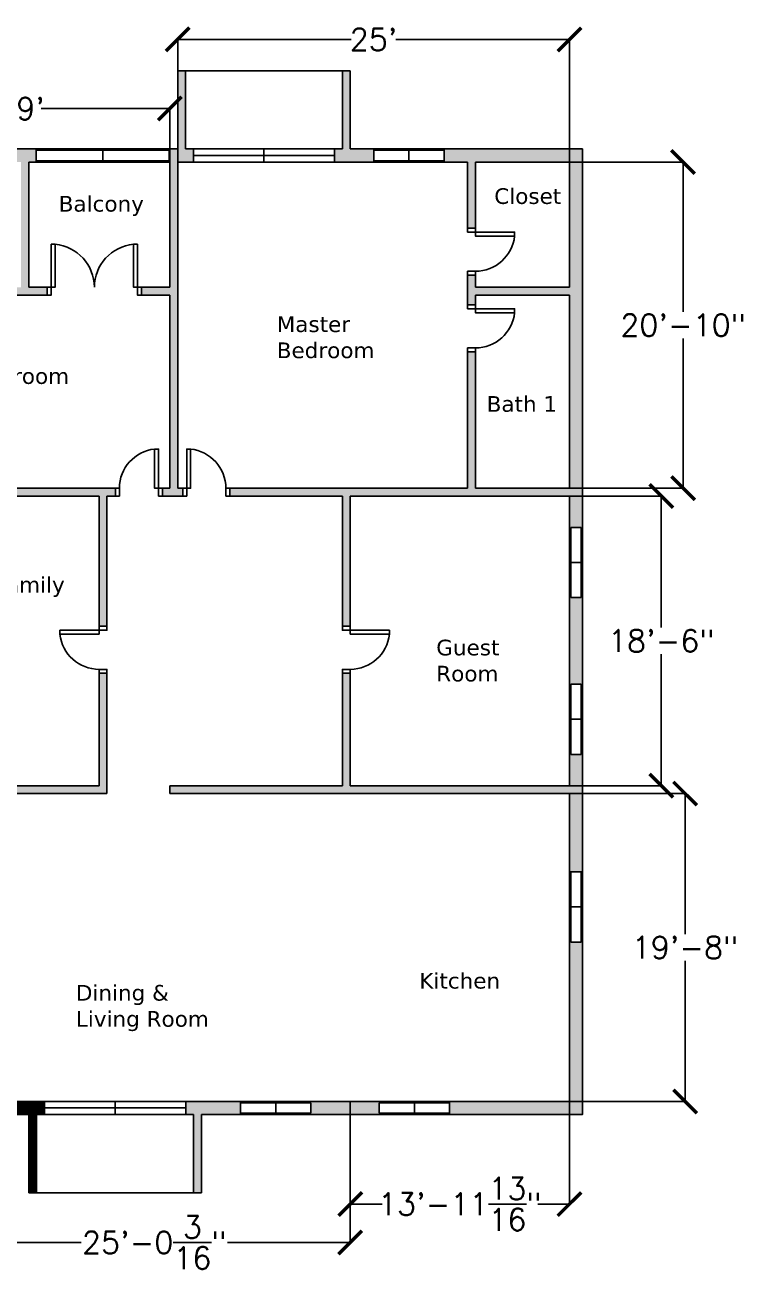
# Model space of a CAD drawing. Header units: feet. Extents: x -106 to 3106, y -822 to 214.
# Drawn here: x 2557 to 3106, y -740 to 214 of the extents above; entities that cross this region are included whole.
import ezdxf

# ---------------------------------------------------------------- set-up
doc = ezdxf.new("R2010")
doc.units = ezdxf.units.FT
doc.header["$MEASUREMENT"] = 0
doc.styles.get("Standard").update_dxf_attribs({"font": 'simplex.shx', "height": 17})
doc.dimstyles.new('DIM-MA', dxfattribs={"dimtxt": 17, "dimasz": 18, "dimexe": 0.18, "dimexo": 0.0625, "dimgap": 0.09, "dimtad": 0, "dimtih": 1, "dimtoh": 1, "dimdec": 4, "dimzin": 0, "dimdsep": 46, "dimlunit": 4, "dimtxsty": 'Standard', "dimblk": 'ARCHTICK', "dimcen": 0, "dimadec": 0, "dimazin": 0, "dimtfac": 1, "dimtdec": 4, "dimtofl": 0, "dimtmove": 0, "dimatfit": 3, "dimfxl": 1, "dimtolj": 1, "dimtzin": 0, "dimarcsym": 0})

# ---------------------------------------------------------------- blocks, each defined once
blk = doc.blocks.new('_ArchTick')
at = {"color": 0, "linetype": 'ByBlock', "const_width": 0.15}
blk.add_lwpolyline([(-0.5, -0.5), (0.5, 0.5)], dxfattribs=at)
blk = doc.blocks.new('*D89')
at = {"color": 0, "lineweight": -2, "transparency": 16777216}
for p, q in [((2806.34, -611.18), (2806.34, -689.91)), ((2974.15, -611.18), (2974.15, -689.91)), ((2806.34, -689.73), (2830.66, -689.73)), ((2974.15, -689.73), (2949.84, -689.73))]:
    blk.add_line(p, q, dxfattribs=at)
at = {"layer": 'Defpoints', "color": 0, "transparency": 16777216}
for p in [(2806.34, -611.11), (2974.15, -611.11), (2974.15, -689.73)]:
    blk.add_point(p, dxfattribs=at)
at = {"color": 0, "lineweight": -2, "transparency": 16777216, "xscale": 18, "yscale": 18, "zscale": 18, "rotation": 180}
blk.add_blockref('_ArchTick', (2806.34, -689.73), dxfattribs=at)
at = {"color": 0, "lineweight": -2, "transparency": 16777216, "xscale": 18, "yscale": 18, "zscale": 18}
blk.add_blockref('_ArchTick', (2974.15, -689.73), dxfattribs=at)
at = {"color": 0, "transparency": 16777216, "insert": (2890.25, -689.73), "char_height": 17, "attachment_point": 5}
blk.add_mtext('\\A1;13\'-11{\\H1x;\\S13/16;}"', dxfattribs=at)
blk = doc.blocks.new('*D82')
at = {"color": 0, "lineweight": -2, "transparency": 16777216}
for p, q in [((2506.15, -621.18), (2506.15, -719.35)), ((2806.34, -621.18), (2806.34, -719.35)), ((2506.15, -719.17), (2600.3, -719.17)), ((2806.34, -719.17), (2712.2, -719.17))]:
    blk.add_line(p, q, dxfattribs=at)
at = {"layer": 'Defpoints', "color": 0, "transparency": 16777216}
for p in [(2506.15, -621.11), (2806.34, -621.11), (2506.15, -719.17)]:
    blk.add_point(p, dxfattribs=at)
at = {"color": 0, "lineweight": -2, "transparency": 16777216, "xscale": 18, "yscale": 18, "zscale": 18, "rotation": 180}
blk.add_blockref('_ArchTick', (2506.15, -719.17), dxfattribs=at)
at = {"color": 0, "lineweight": -2, "transparency": 16777216, "xscale": 18, "yscale": 18, "zscale": 18}
blk.add_blockref('_ArchTick', (2806.34, -719.17), dxfattribs=at)
at = {"color": 0, "transparency": 16777216, "insert": (2656.25, -719.17), "char_height": 17, "attachment_point": 5}
blk.add_mtext('\\A1;25\'-0{\\H1x;\\S3/16;}"', dxfattribs=at)
blk = doc.blocks.new('*D90')
at = {"color": 0, "lineweight": -2, "transparency": 16777216}
for p, q in [((2974.22, -375.11), (3062.89, -375.11)), ((3062.71, -375.11), (3062.71, -482.9)), ((3062.71, -611.11), (3062.71, -503.32)), ((2974.22, -611.11), (3062.89, -611.11))]:
    blk.add_line(p, q, dxfattribs=at)
at = {"layer": 'Defpoints', "color": 0, "transparency": 16777216}
for p in [(2974.15, -375.11), (3062.71, -375.11), (2974.15, -611.11)]:
    blk.add_point(p, dxfattribs=at)
at = {"color": 0, "lineweight": -2, "transparency": 16777216, "xscale": 18, "yscale": 18, "zscale": 18}
for p, rotation in [((3062.71, -375.11), 90), ((3062.71, -611.11), 270)]:
    blk.add_blockref('_ArchTick', p, dxfattribs=dict(at, rotation=rotation))
at = {"color": 0, "transparency": 16777216, "insert": (3062.71, -493.11), "char_height": 17, "attachment_point": 5}
blk.add_mtext('\\A1;19\'-8"', dxfattribs=at)
blk = doc.blocks.new('*D91')
at = {"color": 0, "lineweight": -2, "transparency": 16777216}
for p, q in [((2974.22, -147.11), (3044.67, -147.11)), ((3044.49, -147.11), (3044.49, -247.9)), ((3044.49, -369.11), (3044.49, -268.32)), ((2974.22, -369.11), (3044.67, -369.11))]:
    blk.add_line(p, q, dxfattribs=at)
at = {"layer": 'Defpoints', "color": 0, "transparency": 16777216}
for p in [(2974.15, -147.11), (3044.49, -147.11), (2974.15, -369.11)]:
    blk.add_point(p, dxfattribs=at)
at = {"color": 0, "lineweight": -2, "transparency": 16777216, "xscale": 18, "yscale": 18, "zscale": 18}
for p, rotation in [((3044.49, -147.11), 90), ((3044.49, -369.11), 270)]:
    blk.add_blockref('_ArchTick', p, dxfattribs=dict(at, rotation=rotation))
at = {"color": 0, "transparency": 16777216, "insert": (3044.49, -258.11), "char_height": 17, "attachment_point": 5}
blk.add_mtext('\\A1;18\'-6"', dxfattribs=at)
blk = doc.blocks.new('*D92')
at = {"color": 0, "lineweight": -2, "transparency": 16777216}
for p, q in [((2974.22, 108.89), (3061.4, 108.89)), ((3061.22, 108.89), (3061.22, -5.9)), ((3061.22, -141.11), (3061.22, -26.32)), ((2974.22, -141.11), (3061.4, -141.11))]:
    blk.add_line(p, q, dxfattribs=at)
at = {"layer": 'Defpoints', "color": 0, "transparency": 16777216}
for p in [(2974.15, 108.89), (3061.22, 108.89), (2974.15, -141.11)]:
    blk.add_point(p, dxfattribs=at)
at = {"color": 0, "lineweight": -2, "transparency": 16777216, "xscale": 18, "yscale": 18, "zscale": 18}
for p, rotation in [((3061.22, 108.89), 90), ((3061.22, -141.11), 270)]:
    blk.add_blockref('_ArchTick', p, dxfattribs=dict(at, rotation=rotation))
at = {"color": 0, "transparency": 16777216, "insert": (3061.22, -16.11), "char_height": 17, "attachment_point": 5}
blk.add_mtext('\\A1;20\'-10"', dxfattribs=at)
blk = doc.blocks.new('*D94')
at = {"color": 0, "lineweight": -2, "transparency": 16777216}
for p, q in [((2440.15, 108.95), (2440.15, 150)), ((2440.15, 149.82), (2538.68, 149.82)), ((2668.15, 149.82), (2569.63, 149.82)), ((2668.15, 108.93), (2668.15, 150))]:
    blk.add_line(p, q, dxfattribs=at)
at = {"layer": 'Defpoints', "color": 0, "transparency": 16777216}
for p in [(2668.15, 149.82), (2440.15, 108.89), (2668.15, 108.87)]:
    blk.add_point(p, dxfattribs=at)
at = {"color": 0, "lineweight": -2, "transparency": 16777216, "xscale": 18, "yscale": 18, "zscale": 18, "rotation": 180}
blk.add_blockref('_ArchTick', (2440.15, 149.82), dxfattribs=at)
at = {"color": 0, "lineweight": -2, "transparency": 16777216, "xscale": 18, "yscale": 18, "zscale": 18}
blk.add_blockref('_ArchTick', (2668.15, 149.82), dxfattribs=at)
at = {"color": 0, "transparency": 16777216, "insert": (2554.15, 149.82), "char_height": 17, "attachment_point": 5}
blk.add_mtext("\\A1;19'", dxfattribs=at)
blk = doc.blocks.new('*D96')
at = {"color": 0, "lineweight": -2, "transparency": 16777216}
for p, q in [((2674.15, 108.95), (2674.15, 203)), ((2674.15, 202.82), (2807.06, 202.82)), ((2974.15, 202.82), (2841.24, 202.82)), ((2974.15, 108.95), (2974.15, 203))]:
    blk.add_line(p, q, dxfattribs=at)
at = {"layer": 'Defpoints', "color": 0, "transparency": 16777216}
for p in [(2974.15, 202.82), (2674.15, 108.89), (2974.15, 108.89)]:
    blk.add_point(p, dxfattribs=at)
at = {"color": 0, "lineweight": -2, "transparency": 16777216, "xscale": 18, "yscale": 18, "zscale": 18, "rotation": 180}
blk.add_blockref('_ArchTick', (2674.15, 202.82), dxfattribs=at)
at = {"color": 0, "lineweight": -2, "transparency": 16777216, "xscale": 18, "yscale": 18, "zscale": 18}
blk.add_blockref('_ArchTick', (2974.15, 202.82), dxfattribs=at)
at = {"color": 0, "transparency": 16777216, "insert": (2824.15, 202.82), "char_height": 17, "attachment_point": 5}
blk.add_mtext("\\A1;25'", dxfattribs=at)

msp = doc.modelspace()

# ---------------------------------------------------------------- hatches: boundary and pattern name
for points in [[(2674.15462, 108.88719), (2686.15462, 108.88719), (2686.15462, 118.88719), (2680.15462, 118.88719), (2680.15462, 178.88719), (2674.15462, 178.88719), (2674.15462, 118.88719), (2667.71681, 118.88719), (2667.71681, 108.88719), (2668.15462, 108.88719), (2668.15462, 12.88719), (2646.32936, 12.88719), (2646.32936, 6.88719), (2668.15462, 6.88719), (2668.15462, -141.11281), (2662.51353, -141.11281), (2662.51353, -147.11281), (2678.04778, -147.11281), (2678.04778, -141.11281), (2674.15462, -141.11281)], [(2824.34212, 117.88719), (2824.34212, 118.88719), (2806.34212, 118.88719), (2806.34212, 178.88719), (2800.34212, 178.88719), (2800.34212, 118.88719), (2794.34212, 118.88719), (2794.34212, 108.88719), (2824.34212, 108.88719), (2824.34212, 109.88719), (2824.34212, 109.88719), (2824.34212, 117.88719)], [(2440.15462, -147.11281), (2613.96712, -147.11281), (2613.96712, -246.94021), (2619.96712, -246.94021), (2619.96712, -147.11281), (2626.51353, -147.11281), (2626.51353, -141.11281), (2440.15462, -141.11281), (2440.15462, 6.88719), (2457.79888, 6.88719), (2457.79888, 12.88719), (2440.15462, 12.88719), (2440.15462, 108.88719), (2554.15462, 108.88719), (2554.15462, 12.88719), (2493.79888, 12.88719), (2493.79888, 6.88719), (2574.32936, 6.88719), (2574.32936, 12.88719), (2560.15462, 12.88719), (2560.15462, 108.88719), (2565.71681, 108.88719), (2565.71681, 118.88719), (2207.31342, 118.88719), (2207.31342, 117.88719), (2309.31342, 117.88719), (2309.31342, 109.88719), (2207.31342, 109.88719), (2207.31342, 108.88719), (2314.15462, 108.88719), (2314.15462, 12.88719), (2304.11375, 12.88719), (2304.11375, 6.88719), (2328.32057, 6.88719), (2328.32057, 12.88719), (2320.15462, 12.88719), (2320.15462, 108.88719), (2434.15462, 108.88719), (2434.15462, 12.88719), (2364.32057, 12.88719), (2364.32057, 6.88719), (2434.15462, 6.88719), (2434.15462, -141.11281), (2266.34212, -141.11281), (2260.34212, -141.11281), (2242.28798, -141.11281), (2242.28798, -147.11281), (2260.34212, -147.11281), (2260.34212, -246.94021), (2266.34212, -246.94021), (2266.34212, -147.11281), (2434.15462, -147.11281), (2434.15462, -369.11281), (2266.34212, -369.11281), (2266.34212, -282.94021), (2260.34212, -282.94021), (2260.34212, -375.11281), (2368.15462, -375.11281), (2368.15462, -413.78748), (2374.15462, -413.78748), (2374.15462, -375.11281), (2434.15462, -375.11281), (2434.15462, -468.71281), (2374.15462, -468.71281), (2374.15462, -449.78748), (2368.15462, -449.78748), (2368.15462, -474.71281), (2434.15462, -474.71281), (2440.15462, -474.71281), (2506.15462, -474.71281), (2506.15462, -449.78748), (2500.15462, -449.78748), (2500.15462, -468.71281), (2440.15462, -468.71281), (2440.15462, -375.11281), (2500.15462, -375.11281), (2500.15462, -413.78748), (2506.15462, -413.78748), (2506.15462, -375.11281), (2619.96712, -375.11281), (2619.96712, -282.94021), (2613.96712, -282.94021), (2613.96712, -369.11281), (2440.15462, -369.11281)], [(2984.15462, -435.11281), (2983.15462, -435.11281), (2983.15462, -488.92531), (2975.15462, -488.92531), (2975.15462, -435.11281), (2974.15462, -435.11281), (2974.15462, -488.92531), (2974.15462, -611.11281), (2882.34212, -611.11281), (2882.34212, -612.11049), (2882.34212, -620.11049), (2882.34212, -621.11281), (2984.15462, -621.11281)], [(2722.34727, -612.11281), (2722.34727, -611.11281), (2680.34728, -611.11281), (2680.34728, -621.07194), (2686.34728, -621.07194), (2686.34728, -681.07194), (2692.34728, -681.07194), (2692.34728, -621.11281), (2722.34727, -621.11281), (2722.34727, -620.11281)], [(2828.52962, -612.11049), (2882.34212, -612.11049), (2882.34212, -611.11281), (2806.34212, -611.11281), (2800.34212, -611.11281), (2722.34727, -611.11281), (2722.34727, -612.11281), (2776.15978, -612.11281), (2776.15978, -620.11281), (2722.34727, -620.11281), (2722.34727, -621.11281), (2776.15977, -621.11281), (2776.15977, -621.11281), (2828.52962, -621.11281), (2828.52962, -621.11049), (2882.34212, -621.11049), (2882.34212, -620.11049), (2828.52962, -620.11049)]]:
    msp.add_hatch(color=256).paths.add_polyline_path(points)
h = msp.add_hatch(color=256)
h.paths.add_polyline_path([(2984.15462, 118.88719), (2878.15462, 118.88719), (2878.15462, 108.88719), (2896.15462, 108.88719), (2896.15462, 58.14291), (2902.15462, 58.14291), (2902.15462, 108.88719), (2974.15462, 108.88719), (2974.15462, 12.88719), (2902.15462, 12.88719), (2902.15462, 22.14291), (2896.15462, 22.14291), (2896.15462, -0.62566), (2902.15462, -0.62566), (2902.15462, 6.88719), (2974.15462, 6.88719), (2974.15462, -141.11281), (2902.15462, -141.11281), (2902.15462, -36.62566), (2896.15462, -36.62566), (2896.15462, -141.11281), (2714.04778, -141.11281), (2714.04778, -147.11281), (2800.34212, -147.11281), (2800.34212, -246.94021), (2806.34212, -246.94021), (2806.34212, -147.11281), (2974.15462, -147.11281), (2974.15462, -369.11281), (2806.34212, -369.11281), (2806.34212, -282.94021), (2800.34212, -282.94021), (2800.34212, -369.11281), (2668.15462, -369.11281), (2668.15462, -375.11281), (2800.34212, -375.11281), (2806.34212, -375.11281), (2974.15462, -375.11281), (2974.15462, -435.11281), (2975.15462, -435.11281), (2983.15462, -435.11281), (2984.15462, -435.11281)])
h.paths.add_polyline_path([(2975.15462, -345.11281), (2975.15462, -291.30031), (2983.15462, -291.30031), (2983.15462, -345.11281)], flags=16)
h.paths.add_polyline_path([(2975.15462, -224.92531), (2975.15462, -171.11281), (2983.15462, -171.11281), (2983.15462, -224.92531)], flags=16)
h = msp.add_hatch()
h.set_pattern_fill('ANSI31', color=256)
h.set_pattern_definition([(45, (1883.43044, 78.78299), (-0.088388348, 0.088388348), [])])
h.paths.add_polyline_path([(2383.06088, -611.11281), (2374.15462, -611.11281), (2374.15462, -510.71281), (2368.15462, -510.71281), (2368.15462, -611.11281), (2302.029, -611.11281), (2302.029, -621.11512), (2308.029, -621.11512), (2308.029, -681.11512), (2314.029, -681.11512), (2314.029, -621.11281), (2383.06088, -621.11281)])
h.paths.add_polyline_path([(2572.15978, -611.11281), (2506.15462, -611.11281), (2506.15462, -510.71281), (2500.15462, -510.71281), (2500.15462, -611.11281), (2491.24837, -611.11281), (2491.24837, -621.11281), (2560.15978, -621.11281), (2560.15978, -681.07194), (2566.15978, -681.07194), (2566.15978, -621.07194), (2572.15978, -621.07194)])

# ---------------------------------------------------------------- linework, layer by layer
for p, q in [((2674.15462, 118.88719), (2674.15462, 178.88719)), ((2674.15462, 178.88719), (2674.15462, 118.88719)), ((2680.15462, 178.88719), (2674.15462, 178.88719)), ((2680.15462, 118.88719), (2680.15462, 178.88719)), ((2680.15462, 178.88719), (2680.15462, 118.88719)), ((2800.34212, 178.88719), (2800.34212, 118.88719)), ((2800.34212, 178.88719), (2806.34212, 178.88719)), ((2806.34212, 178.88719), (2806.34212, 118.88719)), ((2680.15463, 128.88719), (2680.15463, 118.88719)), ((2680.15463, 128.88719), (2680.15463, 118.88719)), ((2565.71681, 108.86575), (2565.71681, 118.88719)), ((2565.71681, 117.88719), (2667.71681, 117.88719)), ((2616.71681, 117.88719), (2616.71702, 109.87647)), ((2667.71681, 108.86575), (2667.71681, 118.88719)), ((2686.15462, 118.88719), (2686.15462, 108.88719)), ((2740.24838, 118.88719), (2740.24838, 113.88719)), ((2740.24838, 118.88719), (2740.24838, 108.88719)), ((2794.34212, 118.88719), (2794.34212, 108.88719)), ((2824.34212, 118.88719), (2824.34212, 108.88719)), ((2824.34212, 117.88719), (2878.15462, 117.88719)), ((2824.34212, 117.88719), (2824.34212, 109.88719)), ((2824.34212, 117.88719), (2878.15462, 117.88719)), ((2851.24837, 117.88719), (2851.24837, 109.88719)), ((2878.15462, 118.88719), (2878.15462, 108.88719)), ((2878.15462, 117.88719), (2878.15462, 109.88719)), ((2878.15462, 117.88719), (2878.15462, 109.88719)), ((2560.15462, 108.88719), (2668.15462, 108.88719)), ((2560.15462, 108.88719), (2560.15462, 12.88719)), ((2560.15462, 108.88719), (2668.15462, 108.88719)), ((2565.71702, 109.88719), (2667.71702, 109.86575)), ((2668.15462, 108.88719), (2668.15462, 12.88719)), ((2674.15462, 108.88719), (2896.15462, 108.88719)), ((2674.15462, 108.88719), (2674.15462, -141.11281)), ((2674.15462, 108.88719), (2896.15462, 108.88719)), ((2686.15462, 113.88719), (2794.34212, 113.88719)), ((2824.34212, 109.88719), (2878.15462, 109.88719)), ((2824.34212, 109.88719), (2878.15462, 109.88719)), ((2824.34212, 108.88719), (2878.15462, 108.88719)), ((2824.34212, 108.88719), (2878.15462, 108.88719)), ((2896.15462, 108.88719), (2896.15462, 58.14291)), ((2902.15462, 108.88719), (2974.15462, 108.88719)), ((2902.15462, 108.88719), (2902.15462, 58.14291)), ((2902.15462, 108.88719), (2974.15462, 108.88719)), ((2974.15462, 108.88719), (2974.15462, 12.88719)), ((2902.15462, 58.14291), (2896.15462, 58.14291)), ((2902.15462, 58.14291), (2896.15462, 58.14291)), ((2896.15462, 22.14291), (2896.15462, -0.62566)), ((2902.15462, 22.14291), (2896.15462, 22.14291)), ((2902.15462, 22.14291), (2896.15462, 22.14291)), ((2902.15462, 22.14291), (2902.15462, 12.88719)), ((2560.15462, 12.88719), (2574.32936, 12.88719)), ((2574.32936, 12.88719), (2574.32936, 6.88719)), ((2574.32936, 12.88719), (2574.32936, 6.88719)), ((2643.32936, 12.88719), (2643.32936, 6.88719)), ((2646.32936, 12.88719), (2668.15462, 12.88719)), ((2646.32936, 12.88719), (2646.32936, 6.88719)), ((2646.32936, 12.88719), (2646.32936, 6.88719)), ((2902.15462, 12.88719), (2974.15462, 12.88719)), ((2493.79888, 6.88719), (2574.32936, 6.88719)), ((2646.32936, 6.88719), (2668.15462, 6.88719)), ((2668.15462, 6.88719), (2668.15462, -141.11281)), ((2902.15462, 6.88719), (2902.15462, -0.62566)), ((2902.15462, 6.88719), (2974.15462, 6.88719)), ((2974.15462, 6.88719), (2974.15462, -141.11281)), ((2902.15462, -0.62566), (2896.15462, -0.62566)), ((2902.15462, -0.62566), (2896.15462, -0.62566)), ((2896.15462, -36.62566), (2896.15462, -141.11281)), ((2902.15462, -36.62566), (2896.15462, -36.62566)), ((2902.15462, -36.62566), (2896.15462, -36.62566)), ((2902.15462, -36.62566), (2902.15462, -141.11281)), ((2440.15462, -141.11281), (2626.51353, -141.11281)), ((2626.51353, -147.11281), (2626.51353, -141.11281)), ((2626.51353, -141.11281), (2626.51353, -147.11281)), ((2662.51353, -141.11281), (2668.15462, -141.11281)), ((2662.51353, -147.11281), (2662.51353, -141.11281)), ((2662.51353, -141.11281), (2662.51353, -147.11281)), ((2674.15462, -141.11281), (2678.04778, -141.11281)), ((2678.04778, -141.11281), (2678.04778, -147.11281)), ((2678.04778, -141.11281), (2678.04778, -147.11281)), ((2714.04778, -141.11281), (2896.15462, -141.11281)), ((2714.04778, -141.11281), (2714.04778, -147.11281)), ((2714.04778, -141.11281), (2714.04778, -147.11281)), ((2902.15462, -141.11281), (2974.15462, -141.11281)), ((2440.15462, -147.11281), (2613.96712, -147.11281)), ((2613.96712, -147.11281), (2613.96712, -246.94021)), ((2619.96712, -147.11281), (2619.96712, -246.94021)), ((2619.96712, -147.11281), (2626.51353, -147.11281)), ((2662.51353, -147.11281), (2678.04778, -147.11281)), ((2714.04778, -147.11281), (2800.34212, -147.11281)), ((2800.34212, -147.11281), (2800.34212, -246.94021)), ((2806.34212, -147.11281), (2806.34212, -246.94021)), ((2806.34212, -147.11281), (2974.15462, -147.11281)), ((2974.15462, -147.11281), (2974.15462, -369.11281)), ((2974.15462, -171.11281), (2974.15462, -198.01906)), ((2975.15462, -171.11281), (2983.15462, -171.11281)), ((2975.15462, -171.11281), (2975.15462, -224.92531)), ((2983.15462, -171.11281), (2983.15462, -224.92531)), ((2984.15462, -171.11281), (2984.15462, -224.92531)), ((2975.15462, -198.01906), (2983.15462, -198.01906)), ((2975.15462, -224.92531), (2983.15462, -224.92531)), ((2613.96712, -246.94021), (2619.96712, -246.94021)), ((2613.96712, -246.94021), (2619.96712, -246.94021)), ((2800.34212, -246.94021), (2806.34212, -246.94021)), ((2806.34212, -246.94021), (2800.34212, -246.94021)), ((2613.96712, -282.94021), (2613.96712, -369.11281)), ((2613.96712, -282.94021), (2619.96712, -282.94021)), ((2613.96712, -282.94021), (2619.96712, -282.94021)), ((2619.96712, -282.94021), (2619.96712, -375.11281)), ((2800.34212, -282.94021), (2800.34212, -369.11281)), ((2800.34212, -282.94021), (2806.34212, -282.94021)), ((2806.34212, -282.94021), (2800.34212, -282.94021)), ((2806.34212, -282.94021), (2806.34212, -369.11281)), ((2975.15462, -291.30031), (2983.15462, -291.30031)), ((2975.15462, -291.30031), (2975.15462, -345.11281)), ((2983.15462, -291.30031), (2983.15462, -345.11281)), ((2974.15462, -318.20656), (2974.15462, -345.11281)), ((2975.15462, -318.20656), (2983.15462, -318.20656)), ((2984.15462, -318.20656), (2984.15462, -345.11281)), ((2975.15462, -345.11281), (2983.15462, -345.11281)), ((2440.15462, -369.11281), (2613.96712, -369.11281)), ((2668.15462, -369.11281), (2668.15462, -375.11281)), ((2668.15462, -369.11281), (2800.34212, -369.11281)), ((2806.34212, -369.11281), (2974.15462, -369.11281)), ((2506.15462, -375.11281), (2619.96712, -375.11281)), ((2668.15462, -375.11281), (2800.34212, -375.11281)), ((2800.34212, -375.11281), (2806.34212, -375.11281)), ((2806.34212, -375.11281), (2974.15462, -375.11281)), ((2974.15462, -375.11281), (2974.15462, -611.11281)), ((2974.15462, -435.11281), (2974.15462, -488.92531)), ((2974.15462, -435.11281), (2974.15462, -435.11281)), ((2975.15462, -435.11281), (2974.15462, -435.11281)), ((2975.15462, -435.11281), (2983.15462, -435.11281)), ((2975.15462, -435.11281), (2975.15462, -488.92531)), ((2983.15462, -435.11281), (2983.15462, -488.92531)), ((2983.15462, -435.11281), (2984.15462, -435.11281)), ((2984.15462, -435.11281), (2984.15462, -488.92531)), ((2975.15462, -462.01906), (2983.15462, -462.01906)), ((2975.15462, -488.92531), (2983.15462, -488.92531)), ((2506.15462, -611.11281), (2800.34212, -611.11281)), ((2560.15978, -611.11281), (2560.15978, -611.07194)), ((2560.15978, -611.11281), (2560.15978, -611.07195)), ((2572.15978, -621.07194), (2572.15978, -611.07194)), ((2680.34728, -616.07194), (2572.15978, -616.07194)), ((2626.25352, -621.07194), (2626.25352, -611.07194)), ((2626.25352, -621.07194), (2626.25352, -616.07194)), ((2680.34728, -621.07194), (2680.34728, -611.07194)), ((2722.34727, -612.11281), (2722.34727, -611.11281)), ((2722.34727, -612.11281), (2722.34727, -620.11281)), ((2722.34727, -612.11281), (2776.15977, -612.11281)), ((2722.34728, -611.11281), (2776.15978, -611.11281)), ((2722.34728, -620.11281), (2722.34728, -612.11281)), ((2722.34728, -612.11281), (2776.15978, -612.11281)), ((2749.25352, -612.11281), (2749.25352, -620.11281)), ((2776.15977, -612.11281), (2776.15977, -620.11281)), ((2776.15977, -612.11281), (2776.15977, -620.11281)), ((2776.15978, -620.11281), (2776.15978, -612.11281)), ((2800.34212, -611.11281), (2806.34212, -611.11281)), ((2806.34212, -611.11281), (2974.15462, -611.11281)), ((2828.52962, -611.11281), (2828.52962, -611.1105)), ((2828.52962, -612.11049), (2828.52962, -620.11049)), ((2828.52962, -612.11049), (2882.34212, -612.11049)), ((2855.43587, -612.11049), (2855.43587, -620.11049)), ((2882.34212, -611.11281), (2882.34212, -611.11049)), ((2882.34212, -612.11049), (2882.34212, -611.11281)), ((2882.34212, -612.11049), (2882.34212, -620.11049)), ((2560.15462, -621.11281), (2560.15462, -667.28053)), ((2560.15978, -681.07194), (2560.15978, -621.11281)), ((2566.15978, -681.07194), (2566.15978, -621.07194)), ((2686.34727, -631.07194), (2686.34727, -621.07194)), ((2686.34727, -631.07194), (2686.34727, -621.07194)), ((2686.34728, -621.07194), (2686.34728, -681.07194)), ((2686.34728, -681.07194), (2686.34728, -621.07194)), ((2692.34728, -621.07194), (2692.34728, -681.07194)), ((2692.34728, -681.07194), (2692.34728, -621.07194)), ((2722.34727, -620.11281), (2776.15977, -620.11281)), ((2722.34727, -620.11281), (2722.34727, -621.11281)), ((2722.34727, -621.11281), (2776.15977, -621.11281)), ((2722.34728, -620.11281), (2776.15978, -620.11281)), ((2828.52962, -620.11049), (2882.34212, -620.11049)), ((2828.52962, -621.11049), (2828.52962, -621.11281)), ((2828.52962, -621.11281), (2828.52962, -621.11049)), ((2828.52962, -621.11049), (2882.34212, -621.11049)), ((2882.34212, -620.11049), (2882.34212, -621.11281)), ((2566.15978, -681.07194), (2560.15978, -681.07194)), ((2686.34728, -681.07194), (2692.34728, -681.07194))]:
    msp.add_line(p, q)
for points in [[(2680.15462, 178.88719), (2800.34212, 178.88719)], [(2194.15462, 118.88719), (2674.15462, 118.88719)], [(2680.15462, 118.88719), (2800.34212, 118.88719)], [(2680.15462, 118.88719), (2800.34212, 118.88719)], [(2806.34212, 118.88719), (2984.15462, 118.88719), (2984.15462, -621.11281), (2692.34728, -621.11281)], [(2560.15978, -621.11281), (2314.15462, -621.11281)], [(2686.34728, -621.07194), (2566.15978, -621.07194)], [(2686.34728, -621.11281), (2566.15978, -621.11281)], [(2686.34728, -681.07194), (2566.15978, -681.07194)]]:
    msp.add_lwpolyline(points)
for points in [[(2902.15462, 58.14291), (2902.15462, 55.14291), (2896.15462, 55.14291), (2896.15462, 58.14291)], [(2902.15462, 55.14291), (2932.15462, 55.14291), (2932.15462, 52.14291), (2902.15462, 52.14291)], [(2577.32936, 12.88719), (2577.32936, 45.88719), (2580.32936, 45.88719), (2580.32936, 12.88719)], [(2643.32936, 45.88719), (2643.32936, 12.88719), (2640.32936, 12.88719), (2640.32936, 45.88719)], [(2902.15462, 25.14291), (2902.15462, 22.14291), (2896.15462, 22.14291), (2896.15462, 25.14291)], [(2574.32936, 12.88719), (2577.32936, 12.88719), (2577.32936, 6.88719), (2574.32936, 6.88719)], [(2643.32936, 12.88719), (2646.32936, 12.88719), (2646.32936, 6.88719), (2643.32936, 6.88719)], [(2902.15462, -0.62566), (2902.15462, -3.62566), (2896.15462, -3.62566), (2896.15462, -0.62566)], [(2902.15462, -3.62566), (2932.15462, -3.62566), (2932.15462, -6.62566), (2902.15462, -6.62566)], [(2902.15462, -33.62566), (2902.15462, -36.62566), (2896.15462, -36.62566), (2896.15462, -33.62566)], [(2659.51353, -141.11281), (2659.51353, -111.11281), (2656.51353, -111.11281), (2656.51353, -141.11281)], [(2681.04778, -141.11281), (2681.04778, -111.11281), (2684.04778, -111.11281), (2684.04778, -141.11281)], [(2629.51353, -141.11281), (2626.51353, -141.11281), (2626.51353, -147.11281), (2629.51353, -147.11281)], [(2662.51353, -141.11281), (2659.51353, -141.11281), (2659.51353, -147.11281), (2662.51353, -147.11281)], [(2678.04778, -141.11281), (2681.04778, -141.11281), (2681.04778, -147.11281), (2678.04778, -147.11281)], [(2711.04778, -141.11281), (2714.04778, -141.11281), (2714.04778, -147.11281), (2711.04778, -147.11281)], [(2613.96712, -246.94021), (2613.96712, -249.94021), (2619.96712, -249.94021), (2619.96712, -246.94021)], [(2806.34212, -246.94021), (2806.34212, -249.94021), (2800.34212, -249.94021), (2800.34212, -246.94021)], [(2613.96712, -249.94021), (2583.96712, -249.94021), (2583.96712, -252.94021), (2613.96712, -252.94021)], [(2806.34212, -249.94021), (2836.34212, -249.94021), (2836.34212, -252.94021), (2806.34212, -252.94021)], [(2613.96712, -279.94021), (2613.96712, -282.94021), (2619.96712, -282.94021), (2619.96712, -279.94021)], [(2806.34212, -279.94021), (2806.34212, -282.94021), (2800.34212, -282.94021), (2800.34212, -279.94021)]]:
    msp.add_lwpolyline(points, close=True)
for centre, radius, start, end in [((2902.04355, 55.43119), 30.28848, 270.21012081, 353.7957161), ((2577.06778, 12.78575), 33.26174, 0.17474066, 84.37263735), ((2643.59095, 12.78575), 33.26174, 95.62736265, 179.82525934), ((2902.04355, -3.33739), 30.28848, 270.21012081, 353.7957161), ((2659.8018, -141.22388), 30.28848, 96.2042839, 179.78987919), ((2680.75951, -141.22388), 30.28848, 0.21012081, 83.7957161), ((2614.0782, -249.65193), 30.28848, 186.2042839, 269.78987919), ((2806.23105, -249.65193), 30.28848, 270.21012081, 353.7957161)]:
    msp.add_arc(centre, radius, start, end)

# ---------------------------------------------------------------- texts
at = {"char_height": 12, "attachment_point": 1}
for s, insert in [('{\\fVerdana|b0|i0|c0|p34;Closet}', (2916.58671, 88.76926)), ('{\\fVerdana|b0|i0|c0|p34;Balcony}', (2583.04149, 82.88741)), ('{\\fVerdana|b0|i0|c0|p34;Master\\PBedroom}', (2750.00566, -9.41875)), ('{\\fVerdana|b0|i0|c0|p34;Bedroom}', (2516.18469, -49.16967)), ('{\\fVerdana|b0|i0|c0|p34;Bath 1}', (2910.77331, -70.53861)), ('{\\fVerdana|b0|i0|c0|p34;Media / Family Room}', (2467.73784, -209.03327)), ('{\\fVerdana|b0|i0|c0|p34;Guest\\PRoom}', (2872.17333, -257.20457)), ('{\\fVerdana|b0|i0|c0|p34;Kitchen}', (2859.19463, -512.56296)), ('{\\fVerdana|b0|i0|c0|p34;Dining & \\PLiving Room}', (2596.19236, -521.80707))]:
    msp.add_mtext_dynamic_manual_height_columns(s, width=122.5, gutter_width=1, heights=[0], dxfattribs=dict(at, insert=insert))

# ---------------------------------------------------------------- dimensions: what is measured, and where the dimension line sits
for base, p1, p2, picture, middle in [((2974.15462, 202.82342), (2674.15462, 108.88719), (2974.15462, 108.88719), '*D96', (2824.15462, 202.82342)), ((2668.15462, 149.82162), (2440.15462, 108.88719), (2668.15462, 108.86575), '*D94', (2554.15462, 149.82162)), ((2974.15462, -689.73339), (2806.34212, -611.11281), (2974.15462, -611.11281), '*D89', (2890.24837, -689.73339)), ((2506.15462, -719.16653), (2806.34212, -621.11281), (2506.15462, -621.11281), '*D82', (2656.24837, -719.16653))]:
    dim = msp.add_linear_dim(base=base, p1=p1, p2=p2, dimstyle='DIM-MA')
    dim.commit()
    dim.dimension.update_dxf_attribs({"geometry": picture, "text_midpoint": middle})
for base, p1, p2, picture, middle in [((3061.21645, 108.88719), (2974.15462, -141.11281), (2974.15462, 108.88719), '*D92', (3061.21645, -16.11281)), ((3062.70771, -375.11281), (2974.15462, -611.11281), (2974.15462, -375.11281), '*D90', (3062.70771, -493.11281))]:
    dim = msp.add_linear_dim(base=base, p1=p1, p2=p2, angle=90, dimstyle='DIM-MA')
    dim.commit()
    dim.dimension.update_dxf_attribs({"geometry": picture, "text_midpoint": middle, "dimtype": 160})
dim = msp.add_linear_dim(base=(3044.49004, -147.11281), p1=(2974.15462, -369.11281), p2=(2974.15462, -147.11281), angle=90, dimstyle='DIM-MA')
dim.commit()
dim.dimension.update_dxf_attribs({"geometry": '*D91', "text_midpoint": (3044.49004, -258.11281)})

doc.saveas('drawing.dxf')
